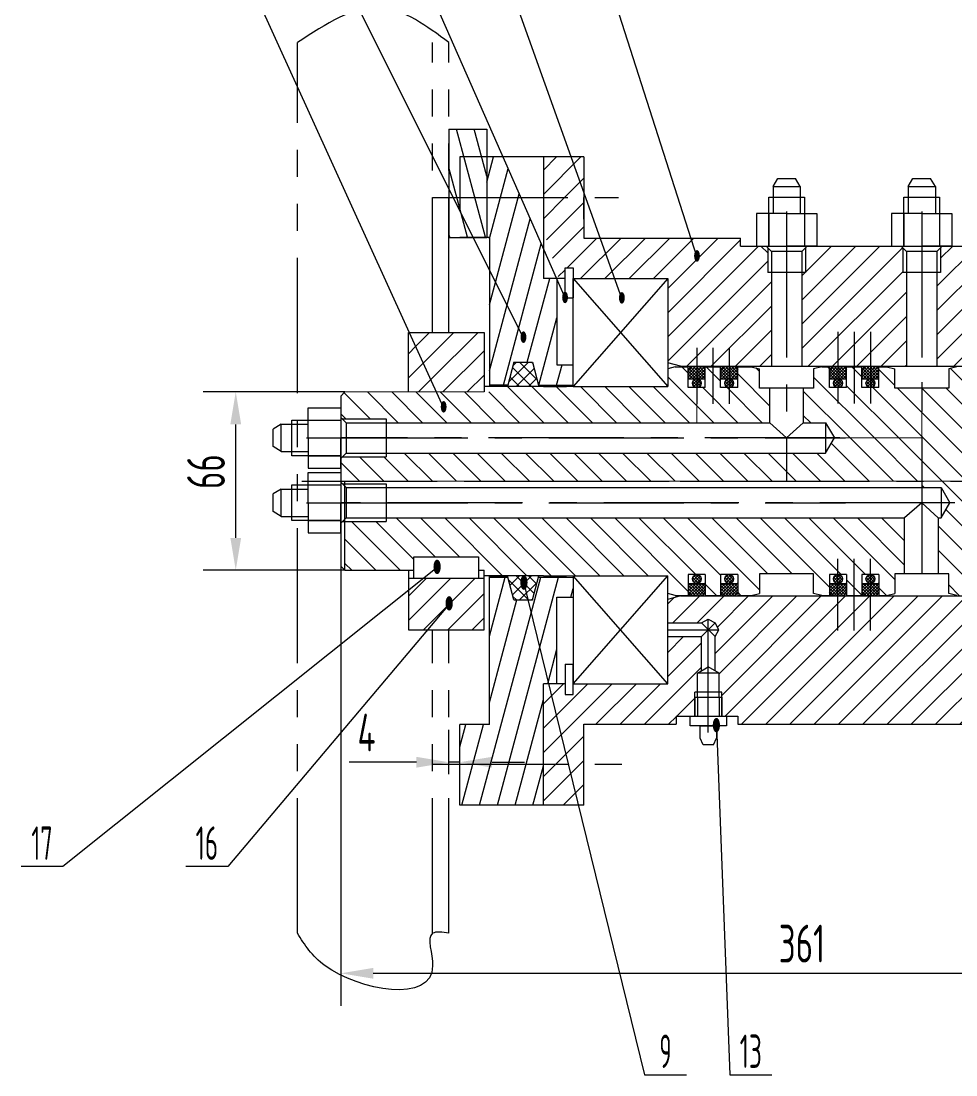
# Model space of a CAD drawing. Header units: millimetres. Extents: x -17 to 1680, y -46 to 1188.
# Drawn here: x 484.6 to 830.6, y 601.9 to 992 of the extents above; entities that cross this region are included whole.
import ezdxf
from ezdxf.enums import TextEntityAlignment as Align

# ---------------------------------------------------------------- set-up
doc = ezdxf.new("R2010")
doc.units = ezdxf.units.MM
doc.header["$LTSCALE"] = 40
for name, pattern in [('F', [0.75, 0.5, -0.25]), ('G', [2, 1.25, -0.25, 0.25, -0.25]), ('K', [2.5, 1.25, -0.25, 0.25, -0.25, 0.25, -0.25])]:
    doc.linetypes.add(name, pattern=pattern)
for name, color, linetype in [('01', 7, 'Continuous'), ('02', 1, 'Continuous'), ('04', 2, 'F'), ('05', 4, 'G'), ('07', 6, 'K'), ('08', 1, 'Continuous'), ('11', 3, 'Continuous')]:
    doc.layers.add(name, color=color, linetype=linetype)
doc.styles.get("Standard").update_dxf_attribs({"font": 'isocp', "width": 0.707, "bigfont": 'intecad.shx'})
doc.dimstyles.new('INTE', dxfattribs={"dimscale": 4, "dimtxt": 3.5, "dimasz": 3, "dimexe": 3, "dimexo": 0, "dimgap": 1, "dimtad": 1, "dimdec": 3, "dimdsep": 46, "dimtxsty": 'Standard', "dimcen": 0, "dimclrd": 1, "dimclre": 1, "dimclrt": 3, "dimaunit": 1, "dimadec": 0, "dimazin": 0, "dimtfac": 1, "dimtdec": 3, "dimtmove": 0, "dimatfit": 0, "dimfxl": 0, "dimarcsym": 0})
pattern_1 = [(135, (114.863, 185.162), (-4.490128, -4.490128), [])]
pattern_2 = [(45, (114.863, 185.162), (-4.490128, 4.490128), [])]
pattern_3 = [(75, (114.863, 185.162), (-6.13363, 1.6435), [])]

# ---------------------------------------------------------------- blocks, each defined once
blk = doc.blocks.new('*D2')
at = {"layer": '08', "color": 1, "lineweight": -2}
for p, q in [((602.92, 790.18), (602.92, 627.48)), ((963.92, 731.68), (963.92, 627.48)), ((614.92, 639.48), (951.92, 639.48))]:
    blk.add_line(p, q, dxfattribs=at)
at = {"layer": '08', "color": 1}
for points in [[(614.92, 641.48), (614.92, 637.48), (602.92, 639.48)], [(951.92, 641.48), (951.92, 637.48), (963.92, 639.48)]]:
    blk.add_solid(points, dxfattribs=at)
at = {"layer": 'Defpoints', "color": 0}
for p in [(602.92, 790.18), (963.92, 731.68), (963.92, 639.48)]:
    blk.add_point(p, dxfattribs=at)
at = {"layer": '08', "color": 3, "insert": (773.58, 650.48), "char_height": 14, "attachment_point": 5}
blk.add_mtext('361', dxfattribs=at)
blk = doc.blocks.new('*U3')
at = {"layer": '01'}
for p, q in [((-20.2, 18.65), (0, 18.65)), ((-20.2, 0), (-20.2, 18.65)), ((0, 18.65), (0, 0)), ((-20.2, 11), (0, 11)), ((0, -18.65), (0, 0)), ((-20.2, 0), (-20.2, -18.65)), ((-20.2, -11), (0, -11)), ((-20.2, -18.65), (0, -18.65))]:
    blk.add_line(p, q, dxfattribs=at)
at = {"layer": '05'}
blk.add_line((-21.25, 0), (1.05, 0), dxfattribs=at)
blk = doc.blocks.new('*D9')
at = {"layer": '08', "color": 1, "lineweight": -2}
for p, q in [((642.92, 713.18), (642.92, 729.62)), ((646.92, 708.18), (646.92, 729.62)), ((630.92, 717.62), (605.97, 717.62)), ((646.92, 717.62), (642.92, 717.62)), ((658.92, 717.62), (670.92, 717.62))]:
    blk.add_line(p, q, dxfattribs=at)
at = {"layer": '08', "color": 1}
for points in [[(630.92, 719.62), (630.92, 715.62), (642.92, 717.62)], [(658.92, 719.62), (658.92, 715.62), (646.92, 717.62)]]:
    blk.add_solid(points, dxfattribs=at)
at = {"layer": 'Defpoints', "color": 0}
for p in [(642.92, 717.62), (642.92, 713.18), (646.92, 708.18)]:
    blk.add_point(p, dxfattribs=at)
at = {"layer": '08', "color": 3, "insert": (612.44, 728.62), "char_height": 14, "attachment_point": 5}
blk.add_mtext('4', dxfattribs=at)
blk = doc.blocks.new('*D13')
at = {"layer": '08', "color": 1, "lineweight": -2}
for p, q in [((604.42, 854.68), (552.04, 854.68)), ((564.04, 800.68), (564.04, 842.68)), ((604.42, 788.68), (552.04, 788.68))]:
    blk.add_line(p, q, dxfattribs=at)
at = {"layer": '08', "color": 1}
for points in [[(562.04, 842.68), (566.04, 842.68), (564.04, 854.68)], [(562.04, 800.68), (566.04, 800.68), (564.04, 788.68)]]:
    blk.add_solid(points, dxfattribs=at)
at = {"layer": 'Defpoints', "color": 0}
for p in [(564.04, 854.68), (604.42, 854.68), (604.42, 788.68)]:
    blk.add_point(p, dxfattribs=at)
at = {"layer": '08', "color": 3, "insert": (553.04, 825.2), "char_height": 14, "attachment_point": 5, "rotation": 90}
blk.add_mtext('66', dxfattribs=at)

msp = doc.modelspace()

# ---------------------------------------------------------------- hatches: boundary and pattern name
at = {"layer": '01', "linetype": 'Continuous'}
h = msp.add_hatch(dxfattribs=at)
h.set_pattern_fill('ANSI37', style=0)
h.set_pattern_definition([(45, (268.828, 291.514), (-2.245064, 2.245064), []), (135, (268.828, 291.514), (-2.245064, -2.245064), [])])
h.paths.add_polyline_path([(670.4168, 856.6836), (676.1608, 856.6836), (673.9168, 865.6836), (670.4168, 865.6836)])
h.paths.add_polyline_path([(664.6728, 856.6836), (670.4168, 856.6836), (670.4168, 865.6836), (666.9168, 865.6836)])
h = msp.add_hatch(dxfattribs=at)
h.set_pattern_fill('ANSI37', style=0)
h.set_pattern_definition([(315, (268.828, 1351.8534), (-2.245064, -2.245064), []), (225, (268.828, 1351.8534), (-2.245064, 2.245064), [])])
h.paths.add_polyline_path([(673.9168, 777.6836), (670.4168, 777.6836), (670.4168, 786.6836), (676.1608, 786.6836)])
h.paths.add_polyline_path([(670.4168, 777.6836), (666.9168, 777.6836), (664.6728, 786.6836), (670.4168, 786.6836)])
at = {"layer": '02'}
h = msp.add_hatch(dxfattribs=at)
h.set_pattern_fill('ANSI31', color=256, scale=2, angle=60, style=0)
h.set_pattern_definition([(105, (114.863, 185.162), (-6.13363, -1.6435), [])])
h.paths.add_polyline_path([(656.9163, 950.1836), (656.9163, 951.9504), (642.9163, 951.9504), (642.9163, 949.7702), (646.9163, 938.886), (646.9163, 941.6836), (656.9163, 941.6836)])
h.paths.add_polyline_path([(646.9163, 938.886), (642.9163, 949.7702), (642.9163, 911.9504), (646.9163, 911.9504)])
h.paths.add_polyline_path([(646.9163, 938.886), (646.9163, 911.9504), (656.8153, 911.9504)], flags=16)
h.paths.add_polyline_path([(656.9163, 941.6836), (646.9163, 941.6836), (646.9163, 938.886), (656.8153, 911.9504), (656.9163, 911.9504)])
h = msp.add_hatch(dxfattribs=at)
h.set_pattern_fill('ANSI31', color=256, scale=2, angle=30, style=0)
h.set_pattern_definition(pattern_3)
h.paths.add_polyline_path([(657.9168, 911.8236), (657.9168, 857.1836), (664.7975, 857.1836), (666.9168, 865.6836), (673.9168, 865.6836), (676.0361, 857.1836), (688.9168, 857.1836), (688.9168, 864.6836), (682.9168, 864.6836), (682.9168, 896.3016), (682.7487, 896.6836), (677.9168, 896.6836), (677.9168, 907.6648), (662.948, 941.6836), (656.9163, 941.6836), (656.9163, 935.1836), (656.9163, 911.8236)])
h.paths.add_polyline_path([(668.749, 872.5048), (672.5418, 872.5048), (672.5418, 877.4278), (668.749, 877.4278)], flags=24)
at = {"layer": '02', "linetype": 'Continuous'}
h = msp.add_hatch(dxfattribs=at)
h.set_pattern_fill('ANSI31', color=1, scale=2, style=0)
h.set_pattern_definition(pattern_2)
h.paths.add_polyline_path([(762.3167, 898.9648), (760.9167, 898.9648), (760.9167, 906.1518), (758.3849, 908.6836), (750.8446, 908.6836), (750.8446, 911.6836), (700.9082, 911.6836), (704.9482, 896.6836), (723.9168, 896.6836), (723.9168, 865.5234), (728.6478, 864.1836), (762.3167, 864.1836)])
h.paths.add_polyline_path([(812.3167, 898.9648), (810.9167, 898.9648), (810.9167, 908.0836), (810.3167, 908.6836), (775.5167, 908.6836), (774.9167, 908.0836), (774.9167, 898.9648), (773.5167, 898.9648), (773.5167, 864.1836), (812.3167, 864.1836)])
h.paths.add_polyline_path([(862.3167, 898.9648), (860.9167, 898.9648), (860.9167, 908.0836), (860.3167, 908.6836), (825.5167, 908.6836), (824.9167, 908.0836), (824.9167, 898.9648), (823.5167, 898.9648), (823.5167, 864.1836), (862.3167, 864.1836)])
h.paths.add_polyline_path([(911.664, 911.6836), (887.1634, 911.6836), (887.1634, 908.6836), (875.5167, 908.6836), (874.9167, 908.0836), (874.9167, 898.9648), (873.5167, 898.9648), (873.5167, 864.1836), (901.607, 864.1836)])
h.paths.add_polyline_path([(946.9167, 900.6836), (950.1857, 900.6836), (950.1857, 896.6836), (957.9167, 896.6836), (957.9167, 904.1836), (947.2883, 904.1836), (947.2883, 904.6836), (943.2883, 904.6836), (942.1336, 906.6836), (943.2883, 908.6836), (947.2883, 908.6836), (947.2883, 909.1836), (957.9167, 909.1836), (957.9167, 911.6836), (911.664, 911.6836), (901.607, 864.1836), (907.1857, 864.1836), (911.9167, 865.4513), (911.9167, 896.6836), (946.9167, 896.6836)])
h.paths.add_polyline_path([(692.9168, 926.6836), (677.9168, 926.6836), (677.9168, 914.4677), (683.6113, 896.6836), (685.9168, 896.6836), (685.9168, 900.6836), (688.9168, 900.6836), (688.9168, 896.6836), (704.9482, 896.6836), (700.9082, 911.6836), (692.9168, 911.6836)])
h.paths.add_polyline_path([(692.9168, 934.6836), (692.9168, 941.354), (692.828, 941.6836), (677.9168, 941.6836), (677.9168, 926.6839), (692.9168, 926.6839)])
h.paths.add_polyline_path([(732.9723, 902.57), (736.7651, 902.57), (736.7651, 907.4931), (732.9723, 907.4931)], flags=24)
at = {"layer": '02'}
h = msp.add_hatch(dxfattribs=at)
h.set_pattern_fill('ANSI31', color=256, scale=2, style=0)
h.set_pattern_definition(pattern_2)
h.paths.add_polyline_path([(655.9168, 876.6836), (628.357, 876.6836), (638.3869, 854.6836), (655.9168, 854.6836)])
h.paths.add_polyline_path([(627.9168, 785.6836), (627.9168, 766.6836), (655.9168, 766.6836), (655.9168, 785.6836)])
h = msp.add_hatch(dxfattribs=at)
h.set_pattern_fill('ANSI31', color=256, scale=2, style=0)
h.set_pattern_definition(pattern_2)
h.paths.add_polyline_path([(628.357, 876.6836), (627.9168, 876.6836), (627.9168, 854.6836), (638.3869, 854.6836)])
h = msp.add_hatch(dxfattribs=at)
h.set_pattern_fill('ANSI31', color=256, scale=2, angle=90, style=0)
h.set_pattern_definition(pattern_1)
h.paths.add_polyline_path([(604.4168, 854.6836), (602.9168, 853.1836), (602.9168, 845.2836), (603.5168, 844.6836), (619.6661, 844.6836), (619.6661, 843.2836), (670.4168, 843.2836), (670.4168, 856.6836), (657.9168, 856.6836), (657.9168, 854.6836)])
h.paths.add_polyline_path([(734.6483, 856.2836), (731.4983, 856.2836), (731.4983, 864.0336), (726.6478, 864.0336), (723.9168, 863.2298), (723.9168, 856.6836), (688.9168, 856.6836), (677.9168, 856.6836), (670.4168, 856.6836), (670.4168, 843.2836), (734.6483, 843.2836)])
h.paths.add_polyline_path([(761.7399, 856.0336), (757.9167, 856.0336), (757.9167, 863.2298), (754.7827, 864.0336), (749.7983, 864.0336), (749.7983, 856.2836), (743.4983, 856.2836), (743.4983, 864.0336), (737.7983, 864.0336), (737.7983, 856.2836), (734.6483, 856.2836), (734.6483, 843.2836), (761.7399, 843.2836)])
h.paths.add_polyline_path([(817.9167, 856.0336), (807.9167, 856.0336), (807.9167, 863.2298), (804.9167, 864.0336), (802.0667, 864.0336), (802.0667, 856.2836), (795.7667, 856.2836), (795.7667, 864.0336), (790.0667, 864.0336), (790.0667, 856.2836), (783.7667, 856.2836), (783.7667, 864.0336), (780.9167, 864.0336), (777.9167, 863.2298), (777.9167, 856.0336), (774.0936, 856.0336), (774.0936, 843.2836), (781.2959, 843.2836), (782.3543, 843.2836), (785.5875, 837.6836), (817.9167, 837.6836)])
h.paths.add_polyline_path([(867.9167, 856.0336), (857.9167, 856.0336), (857.9167, 863.2298), (854.9167, 864.0336), (852.0667, 864.0336), (852.0667, 856.2836), (845.7667, 856.2836), (845.7667, 864.0336), (840.0667, 864.0336), (840.0667, 856.2836), (833.7667, 856.2836), (833.7667, 864.0336), (830.9167, 864.0336), (827.9167, 863.2298), (827.9167, 856.0336), (817.9167, 856.0336), (817.9167, 837.6836), (817.9167, 821.6836), (867.9167, 821.6836), (867.9167, 837.6836)])
h.paths.add_polyline_path([(670.4168, 808.0836), (619.6661, 808.0836), (619.6661, 806.6836), (604.4168, 806.6836), (604.4168, 788.6836), (629.9168, 788.6836), (629.9168, 793.6836), (653.9168, 793.6836), (653.9168, 788.6836), (657.9168, 788.6836), (657.9168, 786.6836), (670.4168, 786.6836)])
h.paths.add_polyline_path([(811.5995, 808.0836), (670.4168, 808.0836), (670.4168, 786.6836), (677.9168, 786.6836), (686.4168, 786.6836), (688.9168, 786.6836), (723.9168, 786.6836), (723.9168, 780.1375), (726.6478, 779.3336), (731.4983, 779.3336), (731.4983, 787.0836), (737.7983, 787.0836), (737.7983, 779.3336), (743.4983, 779.3336), (743.4983, 787.0836), (749.7983, 787.0836), (749.7983, 779.3336), (754.7827, 779.3336), (757.9167, 780.1375), (757.9167, 787.3336), (777.9167, 787.3336), (777.9167, 780.1375), (780.9167, 779.3336), (783.7667, 779.3336), (783.7667, 787.0836), (790.0667, 787.0836), (790.0667, 779.3336), (795.7667, 779.3336), (795.7667, 787.0836), (802.0667, 787.0836), (802.0667, 779.3336), (804.9167, 779.3336), (807.9167, 780.1375), (807.9167, 787.3336), (811.5995, 787.3336)])
h.paths.add_polyline_path([(867.9167, 808.0836), (867.9167, 821.6836), (817.9167, 821.6836), (817.9167, 819.2836), (825.0905, 819.2836), (828.3237, 813.6836), (825.0905, 808.0836), (823.9533, 808.0836), (823.9533, 787.3336), (827.9167, 787.3336), (827.9167, 780.1375), (830.9167, 779.3336), (833.7667, 779.3336), (833.7667, 787.0836), (840.0667, 787.0836), (840.0667, 779.3336), (845.7667, 779.3336), (845.7667, 787.0836), (852.0667, 787.0836), (852.0667, 779.3336), (854.9167, 779.3336), (857.9167, 780.1375), (857.9167, 787.3336), (867.9167, 787.3336)])
at = {"layer": '02', "linetype": 'Continuous'}
h = msp.add_hatch(dxfattribs=at)
h.set_pattern_fill('ANSI37', color=1, scale=0.25, style=0)
h.set_pattern_definition([(45, (390.25896, 452.7288), (-0.561266, 0.561266), []), (135, (390.25896, 452.7288), (-0.561266, -0.561266), [])])
h.paths.add_polyline_path([(734.6483, 864.1836), (732.3789, 864.1836), (731.4983, 862.7861), (731.4983, 859.5375), (734.6483, 859.5375)])
h.paths.add_polyline_path([(734.6483, 859.5375), (737.7983, 859.5375), (737.7983, 862.7861), (736.9176, 864.1836), (734.6483, 864.1836)])
h.paths.add_polyline_path([(734.6483, 856.2836, 0.41421356), (736.2752, 857.9105, 0.41421356), (734.6483, 859.5375)])
h.paths.add_polyline_path([(734.6483, 859.5375, 0.41421356), (733.0214, 857.9105, 0.41421356), (734.6483, 856.2836)])
h = msp.add_hatch(dxfattribs=at)
h.set_pattern_fill('ANSI37', color=1, scale=0.25, style=0)
h.set_pattern_definition([(45, (402.25896, 452.7288), (-0.561266, 0.561266), []), (135, (402.25896, 452.7288), (-0.561266, -0.561266), [])])
h.paths.add_polyline_path([(746.6483, 864.1836), (744.3789, 864.1836), (743.4983, 862.7861), (743.4983, 859.5375), (746.6483, 859.5375)])
h.paths.add_polyline_path([(749.7983, 862.7861), (748.9176, 864.1836), (746.6483, 864.1836), (746.6483, 859.5375), (749.7983, 859.5375)])
h.paths.add_polyline_path([(746.6483, 859.5375), (746.6483, 856.2836, 0.41421356), (748.2752, 857.9105, 0.41421356)])
h.paths.add_polyline_path([(746.6483, 859.5375, 0.41421356), (745.0214, 857.9105, 0.41421356), (746.6483, 856.2836)])
at = {"layer": '02'}
h = msp.add_hatch(dxfattribs=at)
h.set_pattern_fill('ANSI31', color=256, scale=2, angle=90, style=0)
h.set_pattern_definition(pattern_1)
h.paths.add_polyline_path([(956.4167, 856.6836), (949.4167, 856.6836), (949.4167, 852.8636), (946.9167, 852.8636), (946.9167, 856.6836), (911.9167, 856.6836), (911.9167, 863.2298), (908.9167, 864.0336), (904.2012, 864.0336), (904.2012, 856.2836), (897.9012, 856.2836), (897.9012, 864.0336), (892.2012, 864.0336), (892.2012, 856.2836), (885.9012, 856.2836), (885.9012, 864.0336), (880.9167, 864.0336), (877.9167, 863.2298), (877.9167, 856.0336), (867.9167, 856.0336), (867.9167, 837.6836), (867.9167, 821.6836), (956.4167, 821.6836)])
h.paths.add_polyline_path([(956.4167, 821.6836), (867.9167, 821.6836), (867.9167, 787.3336), (877.9167, 787.3336), (877.9167, 780.1375), (880.9167, 779.3336), (885.9012, 779.3336), (885.9012, 787.0836), (892.2012, 787.0836), (892.2012, 779.3336), (897.9012, 779.3336), (897.9012, 787.0836), (904.2012, 787.0836), (904.2012, 779.3336), (908.9167, 779.3336), (911.9167, 780.1375), (911.9167, 786.6836), (946.9167, 786.6836), (946.9167, 790.5036), (949.4167, 790.5036), (949.4167, 787.3436), (949.6516, 786.6836), (956.4167, 786.6836)])
h.paths.add_polyline_path([(817.9167, 837.6836), (785.5875, 837.6836), (782.3543, 832.0836), (767.9167, 832.0836), (767.9167, 821.6836), (817.9167, 821.6836)])
h.paths.add_polyline_path([(947.2014, 784.5017), (951.9423, 784.5017), (951.9423, 790.6556), (947.2014, 790.6556)], flags=25)
at = {"layer": '02', "linetype": 'Continuous'}
h = msp.add_hatch(dxfattribs=at)
h.set_pattern_fill('ANSI37', color=1, scale=0.25, style=0)
h.set_pattern_definition([(45, (442.5274, 452.7288), (-0.561266, 0.561266), []), (135, (442.5274, 452.7288), (-0.561266, -0.561266), [])])
h.paths.add_polyline_path([(786.9167, 864.1836), (784.6474, 864.1836), (783.7667, 862.7861), (783.7667, 859.5375), (786.9167, 859.5375)])
h.paths.add_polyline_path([(790.0667, 862.7861), (789.1861, 864.1836), (786.9167, 864.1836), (786.9167, 859.5375), (790.0667, 859.5375)])
h.paths.add_polyline_path([(786.9167, 859.5375), (786.9167, 856.2836, 0.41421356), (788.5437, 857.9105, 0.41421356)])
h.paths.add_polyline_path([(786.9167, 859.5375, 0.41421356), (785.2898, 857.9105, 0.41421356), (786.9167, 856.2836)])
h = msp.add_hatch(dxfattribs=at)
h.set_pattern_fill('ANSI37', color=1, scale=0.25, style=0)
h.set_pattern_definition([(45, (454.5274, 452.7288), (-0.561266, 0.561266), []), (135, (454.5274, 452.7288), (-0.561266, -0.561266), [])])
h.paths.add_polyline_path([(798.9167, 864.1836), (796.6474, 864.1836), (795.7667, 862.7861), (795.7667, 859.5375), (798.9167, 859.5375)])
h.paths.add_polyline_path([(802.0667, 862.7861), (801.1861, 864.1836), (798.9167, 864.1836), (798.9167, 859.5375), (802.0667, 859.5375)])
h.paths.add_polyline_path([(798.9167, 859.5375), (798.9167, 856.2836, 0.41421356), (800.5437, 857.9105, 0.41421356)])
h.paths.add_polyline_path([(798.9167, 859.5375, 0.41421356), (797.2898, 857.9105, 0.41421356), (798.9167, 856.2836)])
at = {"layer": '02'}
h = msp.add_hatch(dxfattribs=at)
h.set_pattern_fill('ANSI31', color=256, scale=2, angle=90, style=0)
h.set_pattern_definition(pattern_1)
h.paths.add_polyline_path([(670.4168, 821.6836), (670.4168, 832.0836), (619.6661, 832.0836), (619.6661, 830.6836), (603.5168, 830.6836), (602.9168, 830.0836), (602.9168, 826.4966), (602.9168, 821.6836)])
h.paths.add_polyline_path([(767.9167, 821.6836), (767.9167, 832.0836), (670.4168, 832.0836), (670.4168, 821.6836)])
h = msp.add_hatch(dxfattribs=at)
h.set_pattern_fill('ANSI31', color=256, scale=2, angle=30, style=0)
h.set_pattern_definition(pattern_3)
h.paths.add_polyline_path([(673.5136, 777.6836), (666.9168, 777.6836), (664.7975, 786.1836), (657.9168, 786.1836), (657.9168, 731.5436), (646.9163, 731.5436), (646.9163, 701.6836), (656.9163, 701.6836), (677.9168, 701.6836), (677.9168, 746.6836), (682.9168, 746.6836), (682.9168, 757.1084)])
h.paths.add_polyline_path([(682.9168, 778.6836), (688.9168, 778.6836), (688.9168, 786.1836), (676.0361, 786.1836), (673.9168, 777.6836), (673.5136, 777.6836), (682.9168, 757.1084)])
at = {"layer": '02', "linetype": 'Continuous'}
h = msp.add_hatch(dxfattribs=at)
h.set_pattern_fill('ANSI37', color=1, scale=0.25, style=0)
h.set_pattern_definition([(315, (390.25896, 1190.6385), (-0.561266, -0.561266), []), (225, (390.25896, 1190.6385), (-0.561266, 0.561266), [])])
h.paths.add_polyline_path([(734.6483, 779.1836), (732.3789, 779.1836), (731.4983, 780.5812), (731.4983, 783.8298), (734.6483, 783.8298)])
h.paths.add_polyline_path([(734.6483, 783.8298), (737.7983, 783.8298), (737.7983, 780.5812), (736.9176, 779.1836), (734.6483, 779.1836)])
h.paths.add_polyline_path([(734.6483, 787.0836, -0.41421356), (736.2752, 785.4567, -0.41421356), (734.6483, 783.8298)])
h.paths.add_polyline_path([(734.6483, 783.8298, -0.41421356), (733.0214, 785.4567, -0.41421356), (734.6483, 787.0836)])
h = msp.add_hatch(dxfattribs=at)
h.set_pattern_fill('ANSI37', color=1, scale=0.25, style=0)
h.set_pattern_definition([(315, (402.25896, 1190.6385), (-0.561266, -0.561266), []), (225, (402.25896, 1190.6385), (-0.561266, 0.561266), [])])
h.paths.add_polyline_path([(746.6483, 779.1836), (744.3789, 779.1836), (743.4983, 780.5812), (743.4983, 783.8298), (746.6483, 783.8298)])
h.paths.add_polyline_path([(749.7983, 780.5812), (748.9176, 779.1836), (746.6483, 779.1836), (746.6483, 783.8298), (749.7983, 783.8298)])
h.paths.add_polyline_path([(746.6483, 783.8298), (746.6483, 787.0836, -0.41421356), (748.2752, 785.4567, -0.41421356)])
h.paths.add_polyline_path([(746.6483, 783.8298, -0.41421356), (745.0214, 785.4567, -0.41421356), (746.6483, 787.0836)])
h = msp.add_hatch(dxfattribs=at)
h.set_pattern_fill('ANSI37', color=1, scale=0.25, style=0)
h.set_pattern_definition([(315, (442.5274, 1190.6385), (-0.561266, -0.561266), []), (225, (442.5274, 1190.6385), (-0.561266, 0.561266), [])])
h.paths.add_polyline_path([(786.9167, 779.1836), (784.6474, 779.1836), (783.7667, 780.5812), (783.7667, 783.8298), (786.9167, 783.8298)])
h.paths.add_polyline_path([(790.0667, 780.5812), (789.1861, 779.1836), (786.9167, 779.1836), (786.9167, 783.8298), (790.0667, 783.8298)])
h.paths.add_polyline_path([(786.9167, 783.8298), (786.9167, 787.0836, -0.41421356), (788.5437, 785.4567, -0.41421356)])
h.paths.add_polyline_path([(786.9167, 783.8298, -0.41421356), (785.2898, 785.4567, -0.41421356), (786.9167, 787.0836)])
h = msp.add_hatch(dxfattribs=at)
h.set_pattern_fill('ANSI37', color=1, scale=0.25, style=0)
h.set_pattern_definition([(315, (454.5274, 1190.6385), (-0.561266, -0.561266), []), (225, (454.5274, 1190.6385), (-0.561266, 0.561266), [])])
h.paths.add_polyline_path([(798.9167, 779.1836), (796.6474, 779.1836), (795.7667, 780.5812), (795.7667, 783.8298), (798.9167, 783.8298)])
h.paths.add_polyline_path([(802.0667, 780.5812), (801.1861, 779.1836), (798.9167, 779.1836), (798.9167, 783.8298), (802.0667, 783.8298)])
h.paths.add_polyline_path([(798.9167, 783.8298), (798.9167, 787.0836, -0.41421356), (800.5437, 785.4567, -0.41421356)])
h.paths.add_polyline_path([(798.9167, 783.8298, -0.41421356), (797.2898, 785.4567, -0.41421356), (798.9167, 787.0836)])
at = {"layer": '02'}
h = msp.add_hatch(dxfattribs=at)
h.set_pattern_fill('ANSI31', color=256, scale=2, style=0)
h.set_pattern_definition(pattern_2)
h.paths.add_polyline_path([(894.4167, 764.1836), (892.9733, 766.6836), (894.4167, 769.1836), (896.9167, 770.627), (899.4167, 769.1836), (911.9167, 769.1836), (911.9167, 777.8439), (907.1857, 779.1836), (728.6478, 779.1836), (723.9168, 777.8439), (723.9168, 769.1836), (736.4168, 769.1836), (738.9168, 770.627), (741.4168, 769.1836), (742.8602, 766.6836), (741.4168, 764.1836), (741.4168, 751.4763), (742.9168, 750.6102), (742.9168, 743.6102), (743.9168, 743.6102), (743.9168, 734.6836), (745.633, 734.6836), (749.9081, 734.6836), (749.9081, 731.6836), (886.2078, 731.6836), (886.2078, 734.6836), (891.9167, 734.6836), (891.9167, 741.7082), (891.9167, 743.6102), (892.9167, 743.6102), (892.9167, 750.6102), (894.4167, 751.4763)])
h.paths.add_polyline_path([(947.2883, 739.1836), (957.4747, 739.1836), (956.2199, 746.6836), (949.9167, 746.6836), (949.9167, 742.6836), (946.9167, 742.6836), (946.9167, 746.6836), (911.9167, 746.6836), (911.9167, 764.1836), (899.4167, 764.1836), (899.4167, 751.4763), (900.9167, 750.6102), (900.9167, 743.6102), (901.9167, 743.6102), (901.9167, 734.6836), (903.6329, 734.6836), (906.2412, 734.6836), (906.2412, 731.6836), (957.9167, 731.6836), (957.9167, 734.1836), (947.2883, 734.1836), (947.2883, 734.6836), (943.2883, 734.6836), (942.1336, 736.6836), (943.2883, 738.6836), (947.2883, 738.6836)])
h.paths.add_polyline_path([(733.9168, 741.7082), (733.9168, 743.6102), (734.9168, 743.6102), (734.9168, 750.6102), (736.4168, 751.4763), (736.4168, 764.1836), (723.9168, 764.1836), (723.9168, 746.6836), (688.9168, 746.6836), (688.9168, 743.9797), (694.5363, 731.6836), (726.9963, 731.6836), (726.9963, 734.6836), (733.9168, 734.6836)])
h.paths.add_polyline_path([(692.9168, 731.6836), (694.5363, 731.6836), (688.9168, 743.9797), (688.9168, 742.6836), (685.9168, 742.6836), (685.9168, 746.6836), (677.9168, 746.6836), (677.9168, 716.6836), (692.9168, 716.6836)])
h.paths.add_polyline_path([(692.9168, 716.6836), (677.9168, 716.6836), (677.9168, 701.6836), (692.9168, 701.6836)])
h.paths.add_polyline_path([(690.7015, 713.8417), (695.4424, 713.8417), (695.4424, 719.9956), (690.7015, 719.9956)], flags=9)

# ---------------------------------------------------------------- linework, layer by layer
for p, q in [((762.8776, 930.7455), (764.6831, 933.7455)), ((764.6831, 933.7455), (771.1504, 933.7455)), ((772.9558, 930.7455), (771.1504, 933.7455)), ((812.8776, 930.7455), (814.6831, 933.7455)), ((814.6831, 933.7455), (821.1504, 933.7455)), ((822.9558, 930.7455), (821.1504, 933.7455)), ((762.8776, 930.7455), (772.9558, 930.7455)), ((812.8776, 930.7455), (822.9558, 930.7455)), ((761.3167, 908.6836), (761.3167, 926.8291)), ((761.3167, 926.8291), (774.5167, 926.8291)), ((774.5167, 926.8291), (774.5167, 920.8036)), ((811.3167, 908.6836), (811.3167, 926.8291)), ((811.3167, 926.8291), (824.5167, 926.8291)), ((824.5167, 926.8291), (824.5167, 920.8036)), ((761.3167, 908.6836), (761.3167, 923.3182)), ((811.3167, 908.6836), (811.3167, 923.3182)), ((580.855, 842.7227), (577.855, 840.9173)), ((580.855, 832.6445), (580.855, 842.7227)), ((584.7714, 831.0836), (584.7714, 844.2836)), ((584.7714, 844.2836), (590.7968, 844.2836)), ((577.855, 834.45), (577.855, 840.9173)), ((580.855, 832.6445), (577.855, 834.45)), ((602.9168, 831.0836), (584.7714, 831.0836)), ((602.9168, 831.0836), (588.2822, 831.0836)), ((584.7714, 807.0836), (584.7714, 820.2836)), ((584.7714, 820.2836), (590.7968, 820.2836)), ((580.855, 818.7227), (577.855, 816.9173)), ((577.855, 810.45), (577.855, 816.9173)), ((580.855, 808.6445), (580.855, 818.7227)), ((580.855, 808.6445), (577.855, 810.45)), ((602.9168, 807.0836), (584.7714, 807.0836)), ((602.9168, 807.0836), (588.2822, 807.0836))]:
    msp.add_line(p, q)
at = {"layer": '01'}
for p, q in [((642.9163, 951.9504), (656.9163, 951.9504)), ((642.9163, 951.9504), (642.9163, 911.9504)), ((656.9163, 951.9504), (656.9163, 911.8236)), ((656.9163, 950.1836), (656.9163, 935.1836)), ((692.9168, 934.6836), (692.9168, 926.6836)), ((692.9168, 918.6836), (692.9168, 926.6836)), ((642.9163, 911.8236), (656.9163, 911.8236)), ((657.9168, 911.8236), (646.9163, 911.8236)), ((750.8446, 908.6836), (750.8446, 911.6836)), ((750.8446, 908.6836), (887.1634, 908.6836)), ((760.3167, 908.6836), (762.3167, 906.6836)), ((762.3167, 906.6836), (762.3167, 864.1836)), ((773.5167, 906.6836), (762.3167, 906.6836)), ((775.5167, 908.6836), (773.5167, 906.6836)), ((773.5167, 906.6836), (773.5167, 864.1836)), ((810.3167, 908.6836), (812.3167, 906.6836)), ((812.3167, 906.6836), (812.3167, 864.1836)), ((823.5167, 906.6836), (812.3167, 906.6836)), ((825.5167, 908.6836), (823.5167, 906.6836)), ((823.5167, 906.6836), (823.5167, 864.1836)), ((685.9168, 900.6836), (688.9168, 900.6836)), ((685.9168, 889.4836), (685.9168, 900.6836)), ((688.9168, 900.6836), (688.9168, 889.4836)), ((774.9167, 898.9648), (760.9167, 898.9648)), ((824.9167, 898.9648), (810.9167, 898.9648)), ((685.9168, 896.6836), (677.9168, 896.6836)), ((688.9168, 896.6836), (723.9168, 856.6836)), ((723.9168, 896.6836), (688.9168, 856.6836)), ((685.9168, 889.4836), (688.9168, 889.4836)), ((627.9168, 854.6836), (627.9168, 876.6836)), ((627.9168, 876.6836), (655.9168, 876.6836)), ((728.6478, 864.1836), (723.9168, 865.5234)), ((726.6478, 864.0336), (723.9168, 863.2298)), ((732.3789, 864.1836), (731.4983, 862.7861)), ((731.4983, 856.2836), (731.4983, 864.0336)), ((736.9176, 864.1836), (737.7983, 862.7861)), ((737.7983, 856.2836), (737.7983, 864.0336)), ((744.3789, 864.1836), (743.4983, 862.7861)), ((743.4983, 856.2836), (743.4983, 864.0336)), ((748.9176, 864.1836), (749.7983, 862.7861)), ((749.7983, 856.2836), (749.7983, 864.0336)), ((754.7827, 864.0336), (757.9167, 863.2298)), ((757.9167, 856.0336), (757.9167, 863.2298)), ((780.9167, 864.0336), (777.9167, 863.2298)), ((777.9167, 863.2298), (777.9167, 856.0336)), ((784.6474, 864.1836), (783.7667, 862.7861)), ((783.7667, 856.2836), (783.7667, 864.0336)), ((789.1861, 864.1836), (790.0667, 862.7861)), ((790.0667, 856.2836), (790.0667, 864.0336)), ((796.6474, 864.1836), (795.7667, 862.7861)), ((795.7667, 856.2836), (795.7667, 864.0336)), ((801.1861, 864.1836), (802.0667, 862.7861)), ((802.0667, 856.2836), (802.0667, 864.0336)), ((804.9167, 864.0336), (807.9167, 863.2298)), ((807.9167, 856.0336), (807.9167, 863.2298)), ((830.9167, 864.0336), (827.9167, 863.2298)), ((827.9167, 863.2298), (827.9167, 856.0336)), ((731.4983, 859.5375), (737.7983, 859.5375)), ((743.4983, 859.5375), (749.7983, 859.5375)), ((783.7667, 859.5375), (790.0667, 859.5375)), ((795.7667, 859.5375), (802.0667, 859.5375)), ((737.7983, 856.2836), (731.4983, 856.2836)), ((749.7983, 856.2836), (743.4983, 856.2836)), ((777.9167, 856.0336), (757.9167, 856.0336)), ((790.0667, 856.2836), (783.7667, 856.2836)), ((802.0667, 856.2836), (795.7667, 856.2836)), ((827.9167, 856.0336), (807.9167, 856.0336)), ((602.9168, 845.2836), (604.9168, 843.2836)), ((604.9168, 843.2836), (761.7399, 843.2836)), ((604.9168, 843.2836), (604.9168, 832.0836)), ((619.6661, 844.6836), (619.6661, 830.6836)), ((761.7399, 843.2836), (767.9167, 837.6836)), ((767.9167, 837.6836), (774.0936, 843.2836)), ((774.0936, 843.2836), (782.3543, 843.2836)), ((774.0936, 843.2836), (781.2959, 843.2836)), ((782.3543, 843.2836), (785.5875, 837.6836)), ((782.3543, 843.2836), (782.3543, 832.0836)), ((782.3543, 832.0836), (785.5875, 837.6836)), ((602.9168, 830.0836), (604.9168, 832.0836)), ((604.9168, 832.0836), (782.3543, 832.0836)), ((602.9168, 821.2836), (604.9168, 819.2836)), ((604.4168, 788.6836), (604.4168, 821.6836)), ((604.9168, 819.2836), (604.9168, 808.0836)), ((604.9168, 819.2836), (825.0905, 819.2836)), ((619.6661, 820.6836), (619.6661, 806.6836)), ((825.0905, 819.2836), (825.0905, 808.0836)), ((825.0905, 819.2836), (828.3237, 813.6836)), ((817.9167, 813.6836), (811.5995, 808.0836)), ((817.9167, 813.6836), (823.9533, 808.0836)), ((825.0905, 808.0836), (828.3237, 813.6836)), ((602.9168, 806.0836), (604.9168, 808.0836)), ((604.9168, 808.0836), (811.5995, 808.0836)), ((823.9533, 808.0836), (825.0905, 808.0836)), ((629.9168, 788.6836), (629.9168, 793.6836)), ((629.9168, 793.6836), (653.9168, 793.6836)), ((629.9168, 785.6836), (629.9168, 793.6836)), ((653.9168, 793.6836), (653.9168, 785.6836)), ((627.9168, 788.6836), (627.9168, 766.6836)), ((655.9168, 785.6836), (627.9168, 785.6836)), ((723.9168, 746.6836), (688.9168, 786.6836)), ((688.9168, 746.6836), (723.9168, 786.6836)), ((731.4983, 787.0836), (731.4983, 779.3336)), ((737.7983, 787.0836), (731.4983, 787.0836)), ((737.7983, 787.0836), (737.7983, 779.3336)), ((743.4983, 787.0836), (743.4983, 779.3336)), ((749.7983, 787.0836), (743.4983, 787.0836)), ((749.7983, 787.0836), (749.7983, 779.3336)), ((757.9167, 787.3336), (757.9167, 780.1375)), ((777.9167, 787.3336), (757.9167, 787.3336)), ((777.9167, 780.1375), (777.9167, 787.3336)), ((783.7667, 787.0836), (783.7667, 779.3336)), ((790.0667, 787.0836), (783.7667, 787.0836)), ((790.0667, 787.0836), (790.0667, 779.3336)), ((802.0667, 787.0836), (795.7667, 787.0836)), ((795.7667, 787.0836), (795.7667, 779.3336)), ((802.0667, 787.0836), (802.0667, 779.3336)), ((807.9167, 787.3336), (807.9167, 780.1375)), ((827.9167, 787.3336), (807.9167, 787.3336)), ((827.9167, 780.1375), (827.9167, 787.3336)), ((731.4983, 783.8298), (737.7983, 783.8298)), ((732.3789, 779.1836), (731.4983, 780.5812)), ((736.9176, 779.1836), (737.7983, 780.5812)), ((743.4983, 783.8298), (749.7983, 783.8298)), ((744.3789, 779.1836), (743.4983, 780.5812)), ((748.9176, 779.1836), (749.7983, 780.5812)), ((783.7667, 783.8298), (790.0667, 783.8298)), ((784.6474, 779.1836), (783.7667, 780.5812)), ((789.1861, 779.1836), (790.0667, 780.5812)), ((795.7667, 783.8298), (802.0667, 783.8298)), ((796.6474, 779.1836), (795.7667, 780.5812)), ((801.1861, 779.1836), (802.0667, 780.5812)), ((726.6478, 779.3336), (723.9168, 780.1375)), ((728.6478, 779.1836), (723.9168, 777.8439)), ((754.7827, 779.3336), (757.9167, 780.1375)), ((780.9167, 779.3336), (777.9167, 780.1375)), ((804.9167, 779.3336), (807.9167, 780.1375)), ((830.9167, 779.3336), (827.9167, 780.1375)), ((736.4168, 769.1836), (738.9168, 770.627)), ((736.4168, 764.1836), (741.4168, 769.1836)), ((741.4168, 764.1836), (736.4168, 769.1836)), ((738.9168, 770.627), (741.4168, 769.1836)), ((742.8602, 766.6836), (741.4168, 769.1836)), ((627.9168, 766.6836), (655.9168, 766.6836)), ((741.4168, 764.1836), (742.8602, 766.6836)), ((736.4168, 751.4763), (736.4168, 764.1836)), ((741.4168, 751.4763), (741.4168, 764.1836)), ((685.9168, 753.8836), (685.9168, 742.6836)), ((685.9168, 753.8836), (688.9168, 753.8836)), ((688.9168, 742.6836), (688.9168, 753.8836)), ((734.9168, 750.6102), (738.9168, 752.9197)), ((742.9168, 750.6102), (734.9168, 750.6102)), ((734.9168, 741.7082), (734.9168, 750.6102)), ((742.9168, 750.6102), (738.9168, 752.9197)), ((742.9168, 741.7082), (742.9168, 750.6102)), ((685.9168, 746.6836), (677.9168, 746.6836)), ((685.9168, 742.6836), (688.9168, 742.6836)), ((743.9168, 743.6102), (733.9168, 743.6102)), ((733.9168, 741.7082), (743.9168, 741.7082)), ((733.9168, 741.7082), (733.9168, 734.6836)), ((743.9168, 741.7082), (743.9168, 734.6836)), ((726.9963, 734.6836), (726.9963, 731.6836)), ((749.9081, 734.6836), (749.9081, 731.6836)), ((657.9168, 731.5436), (646.9163, 731.5436)), ((749.9081, 731.6836), (886.2078, 731.6836))]:
    msp.add_line(p, q, dxfattribs=at)
at = {"layer": '01', "color": 7, "linetype": 'Continuous'}
for p, q in [((692.9168, 941.6836), (656.9163, 941.6836)), ((677.9168, 941.6836), (677.9168, 896.6836)), ((692.9168, 941.6836), (692.9168, 911.6836)), ((762.8776, 930.7455), (762.8776, 926.8291)), ((772.9558, 930.7455), (772.9558, 926.8291)), ((812.8776, 930.7455), (812.8776, 926.8291)), ((822.9558, 930.7455), (822.9558, 926.8291)), ((657.9168, 911.8236), (657.9168, 856.6836)), ((692.9168, 911.6836), (750.8446, 911.6836)), ((750.8446, 908.6836), (887.1634, 908.6836)), ((682.9168, 896.6836), (682.9168, 864.6836)), ((688.9168, 896.6836), (723.9168, 896.6836)), ((688.9168, 856.6836), (688.9168, 896.6836)), ((723.9168, 896.6836), (723.9168, 856.6836)), ((655.9168, 876.6836), (655.9168, 854.6836)), ((666.9168, 865.6836), (664.6728, 856.6836)), ((666.9168, 865.6836), (673.9168, 865.6836)), ((673.9168, 865.6836), (676.1608, 856.6836)), ((682.9168, 864.6836), (688.9168, 864.6836)), ((726.6478, 864.0336), (731.4983, 864.0336)), ((728.6478, 864.1836), (907.1857, 864.1836)), ((737.7983, 864.0336), (743.4983, 864.0336)), ((737.7983, 864.0336), (743.4983, 864.0336)), ((749.7983, 864.0336), (754.7827, 864.0336)), ((780.9167, 864.0336), (783.7667, 864.0336)), ((790.0667, 864.0336), (795.7667, 864.0336)), ((802.0667, 864.0336), (804.9167, 864.0336)), ((604.4168, 854.6836), (602.9168, 853.1836)), ((677.9168, 856.6836), (655.9168, 856.6836)), ((664.7975, 857.1836), (657.9168, 857.1836)), ((657.9168, 857.1836), (664.7975, 857.1836)), ((676.0361, 857.1836), (688.9168, 857.1836)), ((677.9168, 856.6836), (686.4168, 856.6836)), ((602.9168, 853.1836), (602.9168, 790.1836)), ((580.855, 842.7227), (584.7714, 842.7227)), ((580.855, 832.6445), (584.7714, 832.6445)), ((580.855, 818.7227), (584.7714, 818.7227)), ((580.855, 808.6445), (584.7714, 808.6445)), ((602.9168, 790.1836), (604.4168, 788.6836)), ((604.4168, 788.6836), (629.9168, 788.6836)), ((604.4168, 788.6836), (629.9168, 788.6836)), ((653.9168, 788.6836), (655.9168, 788.6836)), ((655.9168, 766.6836), (655.9168, 788.6836)), ((677.9168, 786.6836), (655.9168, 786.6836)), ((657.9168, 731.5436), (657.9168, 786.6836)), ((657.9168, 786.1836), (664.7975, 786.1836)), ((664.7975, 786.1836), (657.9168, 786.1836)), ((666.9168, 777.6836), (664.6728, 786.6836)), ((673.9168, 777.6836), (676.1608, 786.6836)), ((676.0361, 786.1836), (688.9168, 786.1836)), ((677.9168, 786.6836), (686.4168, 786.6836)), ((677.9168, 786.6836), (686.4168, 786.6836)), ((688.9168, 786.6836), (688.9168, 746.6836)), ((688.9168, 786.6836), (723.9168, 786.6836)), ((723.9168, 746.6836), (723.9168, 786.6836)), ((666.9168, 777.6836), (673.9168, 777.6836)), ((682.9168, 778.6836), (688.9168, 778.6836)), ((682.9168, 746.6836), (682.9168, 778.6836)), ((726.6478, 779.3336), (731.4983, 779.3336)), ((728.6478, 779.1836), (907.1857, 779.1836)), ((737.7983, 779.3336), (743.4983, 779.3336)), ((737.7983, 779.3336), (743.4983, 779.3336)), ((749.7983, 779.3336), (754.7827, 779.3336)), ((780.9167, 779.3336), (783.7667, 779.3336)), ((790.0667, 779.3336), (795.7667, 779.3336)), ((802.0667, 779.3336), (804.9167, 779.3336)), ((723.9168, 769.1836), (736.4168, 769.1836)), ((723.9168, 764.1836), (736.4168, 764.1836)), ((677.9168, 701.6836), (677.9168, 746.6836)), ((688.9168, 746.6836), (723.9168, 746.6836)), ((688.9168, 746.6836), (723.9168, 746.6836)), ((726.9963, 734.6836), (749.9081, 734.6836)), ((646.9163, 701.6836), (646.9163, 731.5436)), ((692.9168, 731.6836), (726.9963, 731.6836)), ((692.9168, 701.6836), (692.9168, 731.6836)), ((737.0256, 724.0992), (735.9168, 726.5059)), ((740.808, 724.0992), (741.9168, 726.5059)), ((656.9163, 701.6836), (646.9163, 701.6836)), ((692.9168, 701.6836), (656.9163, 701.6836))]:
    msp.add_line(p, q, dxfattribs=at)
at = {"layer": '01', "color": 7, "lineweight": 0}
for p, q in [((726.6478, 864.0336), (723.9168, 863.2298)), ((726.6478, 864.0336), (723.9168, 863.2298)), ((731.4983, 864.0336), (726.6478, 864.0336)), ((731.4983, 864.0336), (726.6478, 864.0336)), ((731.4983, 856.2836), (731.4983, 864.0336)), ((731.4983, 856.2836), (731.4983, 864.0336)), ((743.4983, 864.0336), (737.7983, 864.0336)), ((737.7983, 864.0336), (737.7983, 856.2836)), ((743.4983, 856.2836), (743.4983, 864.0336)), ((754.7827, 864.0336), (749.7983, 864.0336)), ((749.7983, 864.0336), (749.7983, 856.2836)), ((757.9167, 863.2298), (754.7827, 864.0336)), ((757.9167, 856.0336), (757.9167, 863.2298)), ((780.9167, 864.0336), (777.9167, 863.2298)), ((777.9167, 863.2298), (777.9167, 856.0336)), ((783.7667, 864.0336), (780.9167, 864.0336)), ((783.7667, 856.2836), (783.7667, 864.0336)), ((795.7667, 864.0336), (790.0667, 864.0336)), ((790.0667, 864.0336), (790.0667, 856.2836)), ((795.7667, 856.2836), (795.7667, 864.0336)), ((804.9167, 864.0336), (802.0667, 864.0336)), ((802.0667, 864.0336), (802.0667, 856.2836)), ((807.9167, 863.2298), (804.9167, 864.0336)), ((807.9167, 856.0336), (807.9167, 863.2298)), ((830.9167, 864.0336), (827.9167, 863.2298)), ((827.9167, 863.2298), (827.9167, 856.0336)), ((604.4168, 854.6836), (602.9168, 853.1836)), ((604.4168, 854.6836), (602.9168, 853.1836)), ((655.9168, 854.6836), (604.4168, 854.6836)), ((723.9168, 856.6836), (688.9168, 856.6836)), ((734.6483, 856.2836), (731.4983, 856.2836)), ((734.6483, 856.2836), (731.4983, 856.2836)), ((737.7983, 856.2836), (734.6483, 856.2836)), ((749.7983, 856.2836), (743.4983, 856.2836)), ((761.7399, 856.0336), (757.9167, 856.0336)), ((761.7399, 843.2836), (761.7399, 856.0336)), ((777.9167, 856.0336), (774.0936, 856.0336)), ((774.0936, 856.0336), (774.0936, 843.2836)), ((790.0667, 856.2836), (783.7667, 856.2836)), ((802.0667, 856.2836), (795.7667, 856.2836)), ((817.9167, 856.0336), (807.9167, 856.0336)), ((827.9167, 856.0336), (817.9167, 856.0336)), ((602.9168, 853.1836), (602.9168, 845.2836)), ((602.9168, 853.1836), (602.9168, 845.2836)), ((602.9168, 845.2836), (603.5168, 844.6836)), ((602.9168, 845.2836), (603.5168, 844.6836)), ((619.6661, 844.6836), (619.6661, 843.2836)), ((619.6661, 844.6836), (619.6661, 843.2836)), ((619.6661, 843.2836), (734.6483, 843.2836)), ((619.6661, 843.2836), (734.6483, 843.2836)), ((734.6483, 843.2836), (761.7399, 843.2836)), ((774.0936, 843.2836), (781.2959, 843.2836)), ((781.2959, 843.2836), (782.3543, 843.2836)), ((782.3543, 843.2836), (785.5875, 837.6836)), ((785.5875, 837.6836), (782.3543, 832.0836)), ((767.9167, 832.0836), (619.6661, 832.0836)), ((619.6661, 832.0836), (619.6661, 830.6836)), ((782.3543, 832.0836), (767.9167, 832.0836)), ((603.5168, 830.6836), (602.9168, 830.0836)), ((602.9168, 830.0836), (602.9168, 821.6836)), ((602.9168, 821.2836), (603.5168, 820.6836)), ((619.6661, 820.6836), (619.6661, 819.2836)), ((619.6661, 819.2836), (734.6483, 819.2836)), ((828.3237, 813.6836), (825.0905, 808.0836)), ((811.5995, 808.0836), (619.6661, 808.0836)), ((619.6661, 808.0836), (619.6661, 806.6836)), ((811.5995, 787.3336), (811.5995, 808.0836)), ((823.9533, 808.0836), (823.9533, 787.3336)), ((604.4168, 806.6836), (604.4168, 788.6836)), ((604.4168, 788.6836), (629.9168, 788.6836)), ((653.9168, 788.6836), (655.9168, 788.6836)), ((677.9168, 786.6836), (686.4168, 786.6836)), ((688.9168, 786.6836), (723.9168, 786.6836)), ((723.9168, 786.6836), (723.9168, 780.1375)), ((731.4983, 787.0836), (731.4983, 779.3336)), ((734.6483, 787.0836), (731.4983, 787.0836)), ((731.4983, 779.3336), (731.4983, 787.0836)), ((731.4983, 787.0836), (737.7983, 787.0836)), ((737.7983, 787.0836), (737.7983, 779.3336)), ((743.4983, 779.3336), (743.4983, 787.0836)), ((743.4983, 787.0836), (749.7983, 787.0836)), ((749.7983, 787.0836), (749.7983, 779.3336)), ((757.9167, 780.1375), (757.9167, 787.3336)), ((757.9167, 787.3336), (777.9167, 787.3336)), ((777.9167, 787.3336), (777.9167, 780.1375)), ((783.7667, 779.3336), (783.7667, 787.0836)), ((783.7667, 787.0836), (790.0667, 787.0836)), ((790.0667, 787.0836), (790.0667, 779.3336)), ((795.7667, 779.3336), (795.7667, 787.0836)), ((795.7667, 787.0836), (802.0667, 787.0836)), ((802.0667, 787.0836), (802.0667, 779.3336)), ((807.9167, 780.1375), (807.9167, 787.3336)), ((807.9167, 787.3336), (811.5995, 787.3336)), ((823.9533, 787.3336), (827.9167, 787.3336)), ((827.9167, 787.3336), (827.9167, 780.1375)), ((726.6478, 779.3336), (723.9168, 780.1375)), ((723.9168, 780.1375), (726.6478, 779.3336)), ((731.4983, 779.3336), (726.6478, 779.3336)), ((726.6478, 779.3336), (731.4983, 779.3336)), ((737.7983, 779.3336), (743.4983, 779.3336)), ((749.7983, 779.3336), (754.7827, 779.3336)), ((754.7827, 779.3336), (757.9167, 780.1375)), ((777.9167, 780.1375), (780.9167, 779.3336)), ((780.9167, 779.3336), (783.7667, 779.3336)), ((790.0667, 779.3336), (795.7667, 779.3336)), ((802.0667, 779.3336), (804.9167, 779.3336)), ((804.9167, 779.3336), (807.9167, 780.1375)), ((827.9167, 780.1375), (830.9167, 779.3336))]:
    msp.add_line(p, q, dxfattribs=at)
at = {"layer": '01', "color": 3, "lineweight": 0}
for p, q in [((723.9168, 863.2298), (723.9168, 856.6836)), ((723.9168, 863.2298), (723.9168, 856.6836)), ((723.9168, 780.1375), (723.9168, 786.6836))]:
    msp.add_line(p, q, dxfattribs=at)
at = {"layer": '01', "color": 7, "linetype": 'Continuous', "lineweight": 0}
for p, q in [((686.4168, 856.6836), (677.9168, 856.6836)), ((688.9168, 856.6836), (677.9168, 856.6836)), ((723.9168, 856.6836), (688.9168, 856.6836)), ((686.4168, 786.6836), (677.9168, 786.6836)), ((688.9168, 786.6836), (677.9168, 786.6836)), ((686.4168, 786.6836), (677.9168, 786.6836)), ((723.9168, 786.6836), (688.9168, 786.6836))]:
    msp.add_line(p, q, dxfattribs=at)
at = {"layer": '01', "color": 4, "lineweight": 0}
for p, q in [((734.6483, 843.2836), (734.6483, 856.2836)), ((734.6483, 843.2836), (734.6483, 856.2836)), ((734.6483, 856.2836), (734.6483, 843.2836)), ((817.9167, 837.6836), (817.9167, 856.0336)), ((817.9167, 856.0336), (817.9167, 837.6836)), ((785.5875, 837.6836), (789.6459, 837.6836)), ((817.9167, 837.6836), (785.5875, 837.6836)), ((789.6459, 837.6836), (817.9167, 837.6836)), ((817.9167, 837.6836), (817.9167, 821.6836)), ((817.9167, 821.6836), (817.9167, 837.6836)), ((767.9167, 821.6836), (767.9167, 832.0836)), ((767.9167, 832.0836), (767.9167, 821.6836)), ((602.9168, 821.6836), (767.9167, 821.6836)), ((767.9167, 821.6836), (817.9167, 821.6836)), ((817.9167, 821.6836), (867.9167, 821.6836))]:
    msp.add_line(p, q, dxfattribs=at)
at = {"layer": '01', "color": 1, "lineweight": 0}
for p, q in [((603.5168, 844.6836), (619.6661, 844.6836)), ((603.5168, 844.6836), (619.6661, 844.6836)), ((619.6661, 830.6836), (603.5168, 830.6836)), ((603.5168, 820.6836), (619.6661, 820.6836)), ((619.6661, 806.6836), (604.4168, 806.6836))]:
    msp.add_line(p, q, dxfattribs=at)
at = {"layer": '01'}
for points in [[(761.7399, 843.2836), (761.7399, 855.981)], [(774.0936, 855.981), (774.0936, 843.2836)], [(811.5995, 787.3336), (811.5995, 808.0836)], [(823.9533, 808.0836), (823.9533, 787.3336)]]:
    msp.add_lwpolyline(points, dxfattribs=at)
at = {"layer": '01', "color": 7, "linetype": 'Continuous'}
msp.add_lwpolyline([(732.2005, 734.6836), (745.633, 734.6836), (745.633, 731.0992), (732.2005, 731.0992)], close=True, dxfattribs=at)
for points in [[(735.9168, 726.5059), (735.9168, 731.0992), (741.9168, 731.0992), (741.9168, 726.5059)], [(740.808, 724.0992), (737.0256, 724.0992)]]:
    msp.add_lwpolyline(points, dxfattribs=at)
at = {"layer": '01'}
for centre in [(734.6483, 857.9105), (746.6483, 857.9105), (786.9167, 857.9105), (798.9167, 857.9105), (734.6483, 785.4567), (746.6483, 785.4567), (786.9167, 785.4567), (798.9167, 785.4567)]:
    msp.add_circle(centre, 1.6269, dxfattribs=at)
at = {"layer": '02'}
for p, q in [((640.9856, 848.9836), (568.3975, 1008.2017)), ((670.4168, 874.94), (603.785, 1008.2017)), ((685.9168, 889.4836), (633.6789, 1008.2017)), ((706.9344, 889.3094), (664.3808, 1008.2017)), ((734.7446, 904.8435), (701.5461, 1008.2017)), ((760.9167, 908.0836), (760.9167, 898.9648)), ((774.9167, 908.0836), (774.9167, 898.9648)), ((810.9167, 908.0836), (810.9167, 898.9648)), ((824.9167, 908.0836), (824.9167, 898.9648)), ((603.5168, 844.6836), (619.6661, 844.6836)), ((603.5168, 830.6836), (619.6661, 830.6836)), ((603.5168, 820.6836), (619.6661, 820.6836)), ((652.9168, 821.6836), (662.9168, 821.6836)), ((664.7975, 821.6836), (676.0361, 821.6836)), ((603.5168, 806.6836), (619.6661, 806.6836)), ((638.5627, 789.6836), (500.0936, 678.9801)), ((666.9168, 777.6836), (664.7975, 786.1836)), ((673.9168, 777.6836), (676.0361, 786.1836)), ((670.6945, 783.8522), (715.3345, 601.943)), ((666.9168, 777.6836), (673.9168, 777.6836)), ((666.9168, 777.6836), (673.9168, 777.6836)), ((643.0232, 776.1836), (561.106, 678.9801)), ((733.9168, 734.6836), (733.9168, 743.6102)), ((734.9168, 741.7082), (734.9168, 734.6836)), ((742.9168, 741.7082), (742.9168, 734.6836)), ((743.9168, 734.6836), (743.9168, 743.6102)), ((741.9168, 731.0992), (746.9144, 601.943)), ((500.0936, 678.9801), (484.5936, 678.9801)), ((561.106, 678.9801), (545.606, 678.9801)), ((715.3345, 601.943), (730.8345, 601.943)), ((746.9144, 601.943), (762.4144, 601.8662))]:
    msp.add_line(p, q, dxfattribs=at)
at = {"layer": '02', "color": 1, "linetype": 'Continuous'}
for p, q in [((762.8776, 926.8291), (762.8776, 920.8036)), ((772.9558, 926.8291), (772.9558, 920.8036)), ((812.8776, 926.8291), (812.8776, 920.8036)), ((822.9558, 926.8291), (822.9558, 920.8036)), ((760.9167, 906.1518), (758.3849, 908.6836)), ((584.7714, 842.7227), (590.7968, 842.7227)), ((584.7714, 832.6445), (590.7968, 832.6445)), ((584.7714, 818.7227), (590.7968, 818.7227)), ((584.7714, 808.6445), (590.7968, 808.6445))]:
    msp.add_line(p, q, dxfattribs=at)
at = {"layer": '02'}
for points in [[(642.9163, 984.054), (617.959, 996.9704), (586.9163, 984.054)], [(642.9163, 654.2828), (636.9163, 654.2828), (636.9163, 642.2849), (597.1033, 642.2849), (586.9163, 654.2828)]]:
    msp.add_spline(points, degree=3, dxfattribs=at)
at = {"layer": '04', "color": 2, "linetype": 'F'}
for p, q in [((646.9163, 941.6836), (646.9163, 911.8236)), ((656.9163, 941.6836), (646.9163, 941.6836))]:
    msp.add_line(p, q, dxfattribs=at)
at = {"layer": '05'}
for p, q in [((636.9163, 926.6839), (705.635, 926.6839)), ((767.9167, 911.6836), (767.9167, 869.1494)), ((817.9167, 911.6836), (817.9167, 869.1494)), ((599.9168, 837.6836), (789.6459, 837.6836)), ((599.9168, 813.6836), (789.6459, 813.6836)), ((738.9168, 728.6836), (738.9168, 755.9197)), ((636.9163, 716.8935), (709.9409, 716.8935))]:
    msp.add_line(p, q, dxfattribs=at)
at = {"layer": '05', "color": 4, "linetype": 'G'}
for p, q in [((767.9167, 917.443), (767.9167, 821.6836)), ((817.9167, 918.2697), (817.9167, 821.6836)), ((817.9167, 917.443), (817.9167, 787.3336)), ((786.9167, 876.922), (786.9167, 850.4693)), ((792.9167, 876.922), (792.9167, 850.4693)), ((798.9167, 876.922), (798.9167, 850.4693)), ((734.6483, 870.9799), (734.6483, 850.3159)), ((740.6483, 870.9799), (740.6483, 850.3159)), ((746.6483, 870.9799), (746.6483, 850.3159)), ((787.6167, 837.6836), (602.9168, 837.6836)), ((588.5415, 821.6836), (975.046, 821.6836)), ((654.4831, 821.6836), (749.849, 821.6836)), ((830.2196, 813.6836), (602.9168, 813.6836)), ((786.9167, 766.4453), (786.9167, 792.898)), ((792.9167, 766.4453), (792.9167, 792.898)), ((798.9167, 766.4453), (798.9167, 792.898)), ((738.9168, 731.6836), (738.9168, 770.627)), ((723.9168, 766.6836), (742.8602, 766.6836))]:
    msp.add_line(p, q, dxfattribs=at)
at = {"layer": '07', "color": 6, "linetype": 'K'}
for p, q in [((586.9163, 654.2828), (586.9163, 984.054)), ((636.9163, 876.6836), (636.9163, 984.054)), ((642.9163, 876.6836), (642.9163, 984.054)), ((636.9163, 654.2828), (636.9163, 766.6836)), ((642.9163, 654.2828), (642.9163, 766.6836))]:
    msp.add_line(p, q, dxfattribs=at)
at = {"layer": '11', "color": 3, "linetype": 'Continuous'}
msp.add_line((688.9168, 856.6836), (723.9168, 856.6836), dxfattribs=at)

# ---------------------------------------------------------------- block references
at = {"xscale": 0.6000000000000227, "yscale": 0.6000000000000227, "zscale": 0.6, "rotation": 270}
for p in [(767.9167, 908.6836), (817.9167, 908.6836)]:
    msp.add_blockref('*U3', p, dxfattribs=at)
at = {"xscale": 0.6000000000000227, "yscale": 0.6000000000000227, "zscale": 0.6}
for p in [(602.9168, 837.6836), (602.9168, 813.6836)]:
    msp.add_blockref('*U3', p, dxfattribs=at)

# ---------------------------------------------------------------- texts
at = {"layer": '02', "width": 0.605172}
for height, p, p2 in [(4, (733.5446, 902.8435), (735.9446, 902.8435)), (4, (684.7168, 887.4836), (687.1168, 887.4836)), (4, (705.7344, 887.3094), (708.1344, 887.3094)), (4, (669.3213, 872.7783), (671.7213, 872.7783)), (4, (639.7856, 846.9836), (642.1856, 846.9836)), (5, (637.0627, 787.1836), (640.0627, 787.1836)), (5, (669.1945, 781.3522), (672.1945, 781.3522)), (5, (641.5232, 773.6836), (644.5232, 773.6836)), (5, (740.4168, 728.5992), (743.4168, 728.5992))]:
    msp.add_text('\\M+5A1F1', height=height, dxfattribs=at).set_placement(p, p2, align=Align.FIT)
at = {"layer": '11'}
for s, height, width, p, p2 in [('17', 12.37437, 0.606, (488.4067, 681.4801), (496.2805, 681.4801)), ('16', 12.37437, 0.610556, (549.2021, 681.4801), (557.5099, 681.4801)), ('9', 12.3744, 0.579528, (720.8557, 604.443), (725.3134, 604.443)), ('13', 12.37437, 0.609833, (750.5463, 604.443), (758.7825, 604.443))]:
    msp.add_text(s, height=height, dxfattribs=dict(at, width=width)).set_placement(p, p2, align=Align.FIT)

# ---------------------------------------------------------------- dimensions: what is measured, and where the dimension line sits
at = {"layer": '08'}
dim = msp.add_linear_dim(base=(564.0412, 854.6836), p1=(604.4168, 788.6836), p2=(604.4168, 854.6836), angle=90, dimstyle='INTE', dxfattribs=at)
dim.commit()
dim.dimension.update_dxf_attribs({"geometry": '*D13', "text_midpoint": (564.0412, 825.1952), "dimtype": 160})
for base, p1, p2, picture, middle in [((963.9167, 639.4846), (602.9168, 790.1836), (963.9167, 731.6836), '*D2', (773.5836, 639.4846)), ((642.9163, 717.6189), (646.9163, 708.1836), (642.9163, 713.1836), '*D9', (612.4418, 717.6189))]:
    dim = msp.add_linear_dim(base=base, p1=p1, p2=p2, dimstyle='INTE', dxfattribs=at)
    dim.commit()
    dim.dimension.update_dxf_attribs({"geometry": picture, "text_midpoint": middle, "dimtype": 160})

doc.saveas('drawing.dxf')
